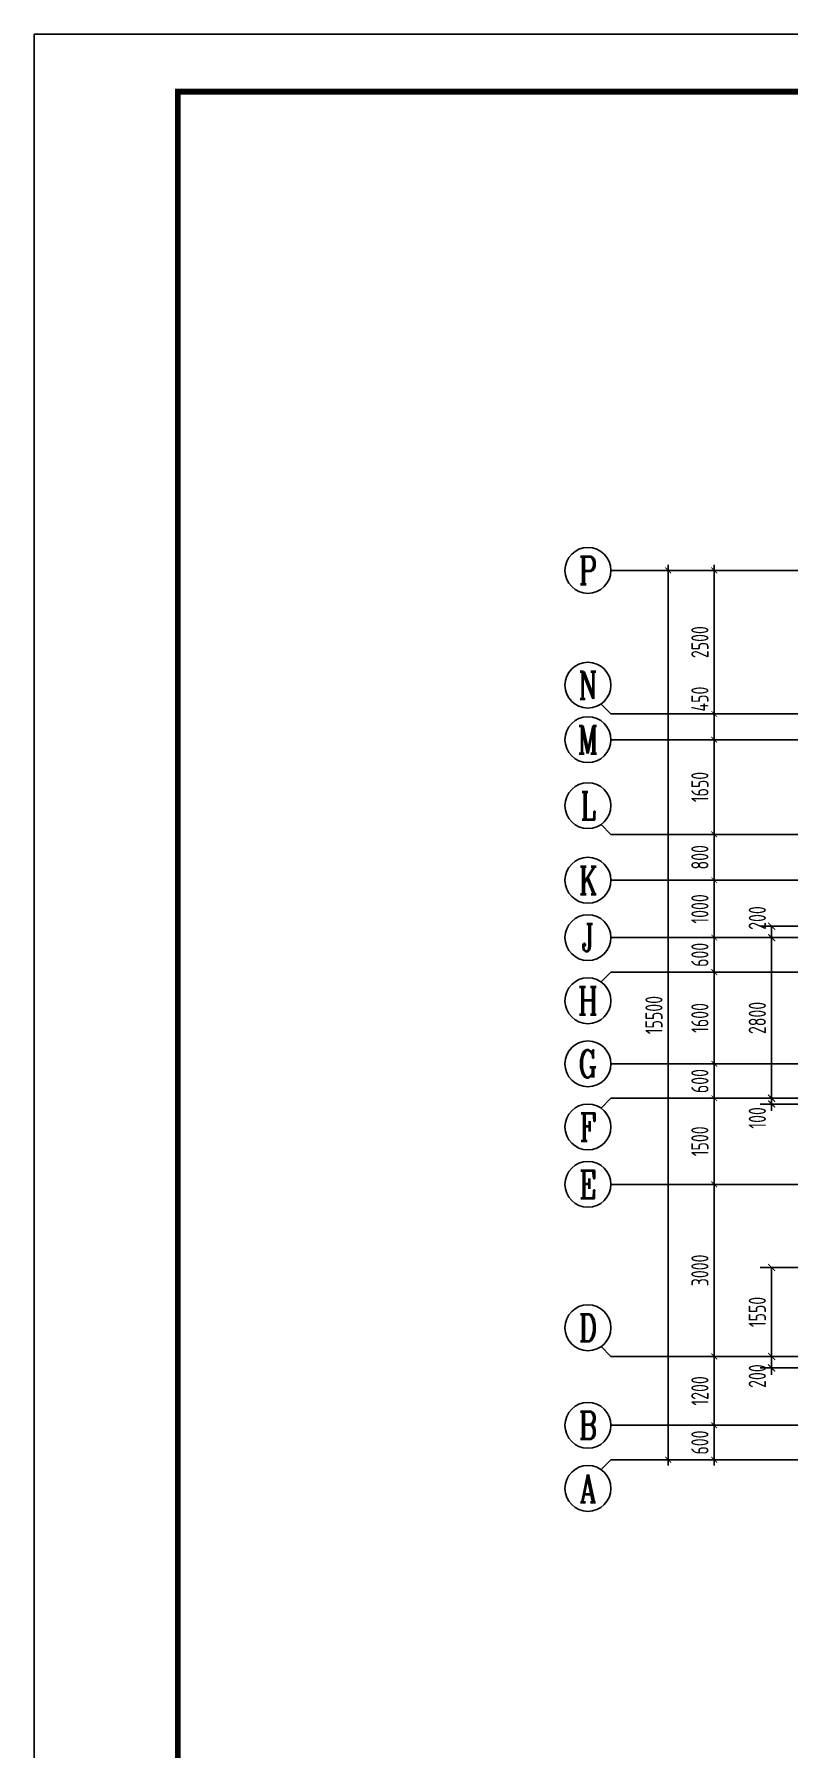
# Model space of a CAD drawing. Extents: x -1058961 to 23600, y -449123 to 2751847.
# Drawn here: x -459602 to -446463, y 17200 to 47080 of the extents above; entities that cross this region are included whole.
import ezdxf
from ezdxf.enums import TextEntityAlignment as Align

# ---------------------------------------------------------------- set-up
doc = ezdxf.new("R2010")
doc.units = 0
doc.header["$LTSCALE"] = 1000
doc.linetypes.add('DOTE', pattern=[2.42, 2, -0.2, 0.02, -0.2])
doc.layers.get('0').update_dxf_attribs({"linetype": 'CONTINUOUS'})
doc.layers.get('DEFPOINTS').update_dxf_attribs({"linetype": 'CONTINUOUS'})
for name, color, linetype in [('-TK', 7, 'CONTINUOUS'), ('A-AXIS', 1, 'CONTINUOUS'), ('A-DOTE', 10, 'DOTE'), ('AXIS_NUM', 7, 'CONTINUOUS'), ('S-Q墙标注', 3, 'CONTINUOUS'), ('S-Y一般标注', 3, 'CONTINUOUS')]:
    doc.layers.add(name, color=color, linetype=linetype)
doc.styles.add('TSSD_Axis', font='complex.shx', dxfattribs={"width": 0.7, "bigfont": 'hztxt.shx'})
doc.styles.add('TSSD_DIMENSION', font='Tssdeng.shx', dxfattribs={"width": 0.7, "bigfont": 'tssdchn.shx'})
doc.styles.add('TSSD_REIN', font='tssdeng.shx', dxfattribs={"width": 0.7, "height": 300, "bigfont": 'tssdchn.shx'})
doc.styles.add('结构文字', font='zstxt.shx', dxfattribs={"width": 0.7, "bigfont": 'zshz.shx'})
doc.dimstyles.new('STRUCK', dxfattribs={"dimtxt": 400, "dimasz": 121, "dimexe": 200, "dimexo": 150, "dimgap": 115, "dimtad": 1, "dimdec": 0, "dimdsep": 46, "dimtxsty": '结构文字', "dimblk": 'ARCHTICK', "dimcen": 400, "dimclrd": 3, "dimclre": 3, "dimclrt": 7, "dimadec": 0, "dimazin": 0, "dimtfac": 1, "dimtdec": 0, "dimtix": 1, "dimtmove": 2, "dimatfit": 3, "dimldrblk": '_DIMX', "dimfxl": 0, "dimtolj": 1, "dimtzin": 0, "dimarcsym": 0})
doc.dimstyles.new('TSSD_100_100', dxfattribs={"dimtxt": 300, "dimasz": 100, "dimexe": 100, "dimexo": 250, "dimgap": 100, "dimtad": 1, "dimdec": 0, "dimzin": 0, "dimdsep": 46, "dimtxsty": 'TSSD_DIMENSION', "dimblk": 'ARCHTICK', "dimcen": 0, "dimdle": 100, "dimclrt": 7, "dimadec": 0, "dimazin": 0, "dimtfac": 1, "dimtdec": 0, "dimtix": 1, "dimtmove": 2, "dimatfit": 3, "dimldrblk": 'ARCHTICK', "dimfxl": 0, "dimtolj": 1, "dimtzin": 0, "dimarcsym": 0})

# ---------------------------------------------------------------- blocks, each defined once
blk = doc.blocks.new('A1')
blk.add_lwpolyline([(0, 59400), (0, 0), (84100, 0), (84100, 59400)], close=True)
at = {"const_width": 100}
blk.add_lwpolyline([(2500, 58400), (2500, 1000), (83100, 1000), (83100, 58400)], close=True, dxfattribs=at)
blk = doc.blocks.new('ts_axno')
at = {"color": 0, "linetype": 'ByBlock', "lineweight": -2}
blk.add_circle((0, 0), 0.5, dxfattribs=at)
at = {"color": 0, "linetype": 'ByBlock', "lineweight": -2, "style": 'TSSD_Axis', "width": 0.7}
blk.add_attdef('A', text='', height=0.6, dxfattribs=at).set_placement((0, 0), align=Align.MIDDLE_CENTER)
blk = doc.blocks.new('_ArchTick')
at = {"color": 0, "linetype": 'ByBlock', "const_width": 0.15}
blk.add_lwpolyline([(-0.5, -0.5), (0.5, 0.5)], dxfattribs=at)
blk = doc.blocks.new('*D3148')
at = {"layer": 'DEFPOINTS', "color": 0}
for p in [(2600, 5200), (3600, 5200), (3600, 4600)]:
    blk.add_point(p, dxfattribs=at)
at = {"layer": 'S-Y一般标注', "color": 0, "lineweight": -2}
for p, q in [((3350, 5200), (2500, 5200)), ((2600, 5200), (2600, 5300)), ((2600, 4600), (2600, 5200)), ((3350, 4600), (2500, 4600)), ((2600, 4600), (2600, 4500))]:
    blk.add_line(p, q, dxfattribs=at)
at = {"layer": 'S-Y一般标注', "color": 0, "lineweight": -2, "xscale": 100, "yscale": 100, "zscale": 100}
for p, rotation in [((2600, 5200), 270), ((2600, 4600), 90)]:
    blk.add_blockref('_ArchTick', p, dxfattribs=dict(at, rotation=rotation))
at = {"layer": 'S-Y一般标注', "color": 7, "insert": (2350, 4900), "char_height": 300, "attachment_point": 5, "rotation": 90, "style": 'TSSD_DIMENSION'}
blk.add_mtext('\\A1;600', dxfattribs=at)
blk = doc.blocks.new('*D3149')
at = {"layer": 'DEFPOINTS', "color": 0}
for p in [(2600, 10900), (3600, 10900), (3600, 9400)]:
    blk.add_point(p, dxfattribs=at)
at = {"layer": 'S-Y一般标注', "color": 0, "lineweight": -2}
for p, q in [((3350, 10900), (2500, 10900)), ((2600, 9300), (2600, 11000)), ((3350, 9400), (2500, 9400))]:
    blk.add_line(p, q, dxfattribs=at)
at = {"layer": 'S-Y一般标注', "color": 0, "lineweight": -2, "xscale": 100, "yscale": 100, "zscale": 100}
for p, rotation in [((2600, 10900), 90), ((2600, 9400), 270)]:
    blk.add_blockref('_ArchTick', p, dxfattribs=dict(at, rotation=rotation))
at = {"layer": 'S-Y一般标注', "color": 7, "insert": (2350, 10150), "char_height": 300, "attachment_point": 5, "rotation": 90, "style": 'TSSD_DIMENSION'}
blk.add_mtext('\\A1;1500', dxfattribs=at)
blk = doc.blocks.new('*D3150')
at = {"layer": 'DEFPOINTS', "color": 0}
for p in [(2600, 11500), (3600, 11500), (3600, 10900)]:
    blk.add_point(p, dxfattribs=at)
at = {"layer": 'S-Y一般标注', "color": 0, "lineweight": -2}
for p, q in [((3350, 11500), (2500, 11500)), ((2600, 11500), (2600, 11600)), ((2600, 10900), (2600, 11500)), ((3350, 10900), (2500, 10900)), ((2600, 10900), (2600, 10800))]:
    blk.add_line(p, q, dxfattribs=at)
at = {"layer": 'S-Y一般标注', "color": 0, "lineweight": -2, "xscale": 100, "yscale": 100, "zscale": 100}
for p, rotation in [((2600, 11500), 270), ((2600, 10900), 90)]:
    blk.add_blockref('_ArchTick', p, dxfattribs=dict(at, rotation=rotation))
at = {"layer": 'S-Y一般标注', "color": 7, "insert": (2350, 11200), "char_height": 300, "attachment_point": 5, "rotation": 90, "style": 'TSSD_DIMENSION'}
blk.add_mtext('\\A1;600', dxfattribs=at)
blk = doc.blocks.new('*D3151')
at = {"layer": 'DEFPOINTS', "color": 0}
for p in [(2600, 13100), (3600, 13100), (3600, 11500)]:
    blk.add_point(p, dxfattribs=at)
at = {"layer": 'S-Y一般标注', "color": 0, "lineweight": -2}
for p, q in [((2600, 11400), (2600, 13200)), ((3350, 13100), (2500, 13100)), ((3350, 11500), (2500, 11500))]:
    blk.add_line(p, q, dxfattribs=at)
at = {"layer": 'S-Y一般标注', "color": 0, "lineweight": -2, "xscale": 100, "yscale": 100, "zscale": 100}
for p, rotation in [((2600, 13100), 90), ((2600, 11500), 270)]:
    blk.add_blockref('_ArchTick', p, dxfattribs=dict(at, rotation=rotation))
at = {"layer": 'S-Y一般标注', "color": 7, "insert": (2350, 12300), "char_height": 300, "attachment_point": 5, "rotation": 90, "style": 'TSSD_DIMENSION'}
blk.add_mtext('\\A1;1600', dxfattribs=at)
blk = doc.blocks.new('*D3152')
at = {"layer": 'DEFPOINTS', "color": 0}
for p in [(2600, 13700), (3600, 13700), (3600, 13100)]:
    blk.add_point(p, dxfattribs=at)
at = {"layer": 'S-Y一般标注', "color": 0, "lineweight": -2}
for p, q in [((2600, 13700), (2600, 13800)), ((3350, 13700), (2500, 13700)), ((2600, 13100), (2600, 13700)), ((3350, 13100), (2500, 13100)), ((2600, 13100), (2600, 13000))]:
    blk.add_line(p, q, dxfattribs=at)
at = {"layer": 'S-Y一般标注', "color": 0, "lineweight": -2, "xscale": 100, "yscale": 100, "zscale": 100}
for p, rotation in [((2600, 13700), 270), ((2600, 13100), 90)]:
    blk.add_blockref('_ArchTick', p, dxfattribs=dict(at, rotation=rotation))
at = {"layer": 'S-Y一般标注', "color": 7, "insert": (2350, 13400), "char_height": 300, "attachment_point": 5, "rotation": 90, "style": 'TSSD_DIMENSION'}
blk.add_mtext('\\A1;600', dxfattribs=at)
blk = doc.blocks.new('*D3153')
at = {"layer": 'DEFPOINTS', "color": 0}
for p in [(2600, 14700), (3600, 14700), (3600, 13700)]:
    blk.add_point(p, dxfattribs=at)
at = {"layer": 'S-Y一般标注', "color": 0, "lineweight": -2}
for p, q in [((3350, 14700), (2500, 14700)), ((2600, 13600), (2600, 14800)), ((3350, 13700), (2500, 13700))]:
    blk.add_line(p, q, dxfattribs=at)
at = {"layer": 'S-Y一般标注', "color": 0, "lineweight": -2, "xscale": 100, "yscale": 100, "zscale": 100}
for p, rotation in [((2600, 14700), 90), ((2600, 13700), 270)]:
    blk.add_blockref('_ArchTick', p, dxfattribs=dict(at, rotation=rotation))
at = {"layer": 'S-Y一般标注', "color": 7, "insert": (2350, 14200), "char_height": 300, "attachment_point": 5, "rotation": 90, "style": 'TSSD_DIMENSION'}
blk.add_mtext('\\A1;1000', dxfattribs=at)
blk = doc.blocks.new('*D3154')
at = {"layer": 'DEFPOINTS', "color": 0}
for p in [(1800, 20100), (3600, 20100), (3600, 4600)]:
    blk.add_point(p, dxfattribs=at)
at = {"layer": 'S-Y一般标注', "color": 0, "lineweight": -2}
for p, q in [((3350, 20100), (1700, 20100)), ((1800, 4500), (1800, 20200)), ((3350, 4600), (1700, 4600))]:
    blk.add_line(p, q, dxfattribs=at)
at = {"layer": 'S-Y一般标注', "color": 0, "lineweight": -2, "xscale": 100, "yscale": 100, "zscale": 100}
for p, rotation in [((1800, 20100), 90), ((1800, 4600), 270)]:
    blk.add_blockref('_ArchTick', p, dxfattribs=dict(at, rotation=rotation))
at = {"layer": 'S-Y一般标注', "color": 7, "insert": (1550, 12350), "char_height": 300, "attachment_point": 5, "rotation": 90, "style": 'TSSD_DIMENSION'}
blk.add_mtext('\\A1;15500', dxfattribs=at)
blk = doc.blocks.new('*D3155')
at = {"layer": 'DEFPOINTS', "color": 0}
for p in [(2600, 15500), (3600, 15500), (3600, 14700)]:
    blk.add_point(p, dxfattribs=at)
at = {"layer": 'S-Y一般标注', "color": 0, "lineweight": -2}
for p, q in [((2600, 14600), (2600, 15600)), ((3350, 15500), (2500, 15500)), ((3350, 14700), (2500, 14700))]:
    blk.add_line(p, q, dxfattribs=at)
at = {"layer": 'S-Y一般标注', "color": 0, "lineweight": -2, "xscale": 100, "yscale": 100, "zscale": 100}
for p, rotation in [((2600, 15500), 90), ((2600, 14700), 270)]:
    blk.add_blockref('_ArchTick', p, dxfattribs=dict(at, rotation=rotation))
at = {"layer": 'S-Y一般标注', "color": 7, "insert": (2350, 15100), "char_height": 300, "attachment_point": 5, "rotation": 90, "style": 'TSSD_DIMENSION'}
blk.add_mtext('\\A1;800', dxfattribs=at)
blk = doc.blocks.new('*D3156')
at = {"layer": 'DEFPOINTS', "color": 0}
for p in [(2600, 17600), (3600, 17600), (3600, 17150)]:
    blk.add_point(p, dxfattribs=at)
at = {"layer": 'S-Y一般标注', "color": 0, "lineweight": -2}
for p, q in [((2600, 17050), (2600, 17700)), ((3350, 17600), (2500, 17600)), ((3350, 17150), (2500, 17150))]:
    blk.add_line(p, q, dxfattribs=at)
at = {"layer": 'S-Y一般标注', "color": 0, "lineweight": -2, "xscale": 100, "yscale": 100, "zscale": 100}
for p, rotation in [((2600, 17600), 90), ((2600, 17150), 270)]:
    blk.add_blockref('_ArchTick', p, dxfattribs=dict(at, rotation=rotation))
at = {"layer": 'S-Y一般标注', "color": 7, "insert": (2350, 17858), "char_height": 300, "attachment_point": 5, "rotation": 90, "style": 'TSSD_DIMENSION'}
blk.add_mtext('\\A1;450', dxfattribs=at)
blk = doc.blocks.new('*D3157')
at = {"layer": 'DEFPOINTS', "color": 0}
for p in [(2600, 20100), (3600, 20100), (3600, 17600)]:
    blk.add_point(p, dxfattribs=at)
at = {"layer": 'S-Y一般标注', "color": 0, "lineweight": -2}
for p, q in [((3350, 20100), (2500, 20100)), ((2600, 17500), (2600, 20200)), ((3350, 17600), (2500, 17600))]:
    blk.add_line(p, q, dxfattribs=at)
at = {"layer": 'S-Y一般标注', "color": 0, "lineweight": -2, "xscale": 100, "yscale": 100, "zscale": 100}
for p, rotation in [((2600, 20100), 90), ((2600, 17600), 270)]:
    blk.add_blockref('_ArchTick', p, dxfattribs=dict(at, rotation=rotation))
at = {"layer": 'S-Y一般标注', "color": 7, "insert": (2350, 18850), "char_height": 300, "attachment_point": 5, "rotation": 90, "style": 'TSSD_DIMENSION'}
blk.add_mtext('\\A1;2500', dxfattribs=at)
blk = doc.blocks.new('*D3158')
at = {"layer": 'DEFPOINTS', "color": 0}
for p in [(2600, 6400), (3600, 6400), (3600, 5200)]:
    blk.add_point(p, dxfattribs=at)
at = {"layer": 'S-Y一般标注', "color": 0, "lineweight": -2}
for p, q in [((3350, 6400), (2500, 6400)), ((2600, 5100), (2600, 6500)), ((3350, 5200), (2500, 5200))]:
    blk.add_line(p, q, dxfattribs=at)
at = {"layer": 'S-Y一般标注', "color": 0, "lineweight": -2, "xscale": 100, "yscale": 100, "zscale": 100}
for p, rotation in [((2600, 6400), 90), ((2600, 5200), 270)]:
    blk.add_blockref('_ArchTick', p, dxfattribs=dict(at, rotation=rotation))
at = {"layer": 'S-Y一般标注', "color": 7, "insert": (2350, 5800), "char_height": 300, "attachment_point": 5, "rotation": 90, "style": 'TSSD_DIMENSION'}
blk.add_mtext('\\A1;1200', dxfattribs=at)
blk = doc.blocks.new('*D3159')
at = {"layer": 'DEFPOINTS', "color": 0}
for p in [(2600, 9400), (3600, 9400), (3600, 6400)]:
    blk.add_point(p, dxfattribs=at)
at = {"layer": 'S-Y一般标注', "color": 0, "lineweight": -2}
for p, q in [((3350, 9400), (2500, 9400)), ((2600, 6300), (2600, 9500)), ((3350, 6400), (2500, 6400))]:
    blk.add_line(p, q, dxfattribs=at)
at = {"layer": 'S-Y一般标注', "color": 0, "lineweight": -2, "xscale": 100, "yscale": 100, "zscale": 100}
for p, rotation in [((2600, 9400), 90), ((2600, 6400), 270)]:
    blk.add_blockref('_ArchTick', p, dxfattribs=dict(at, rotation=rotation))
at = {"layer": 'S-Y一般标注', "color": 7, "insert": (2350, 7900), "char_height": 300, "attachment_point": 5, "rotation": 90, "style": 'TSSD_DIMENSION'}
blk.add_mtext('\\A1;3000', dxfattribs=at)
blk = doc.blocks.new('*D3194')
at = {"layer": 'DEFPOINTS', "color": 0}
for p in [(2600, 17150), (3600, 17150), (3600, 15500)]:
    blk.add_point(p, dxfattribs=at)
at = {"layer": 'S-Y一般标注', "color": 0, "lineweight": -2}
for p, q in [((3350, 17150), (2500, 17150)), ((2600, 15400), (2600, 17250)), ((3350, 15500), (2500, 15500))]:
    blk.add_line(p, q, dxfattribs=at)
at = {"layer": 'S-Y一般标注', "color": 0, "lineweight": -2, "xscale": 100, "yscale": 100, "zscale": 100}
for p, rotation in [((2600, 17150), 90), ((2600, 15500), 270)]:
    blk.add_blockref('_ArchTick', p, dxfattribs=dict(at, rotation=rotation))
at = {"layer": 'S-Y一般标注', "color": 7, "insert": (2350, 16325), "char_height": 300, "attachment_point": 5, "rotation": 90, "style": 'TSSD_DIMENSION'}
blk.add_mtext('\\A1;1650', dxfattribs=at)
blk = doc.blocks.new('*D3074')
at = {"layer": 'DEFPOINTS', "color": 0}
for p in [(-446760, 28536), (-445960, 28536), (-445960, 28436)]:
    blk.add_point(p, dxfattribs=at)
at = {"layer": 'S-Q墙标注', "color": 3, "lineweight": -2}
for p, q in [((-446110, 28536), (-446960, 28536)), ((-446110, 28436), (-446960, 28436)), ((-446760, 28536), (-446760, 28657)), ((-446760, 28436), (-446760, 28536)), ((-446760, 28436), (-446760, 28315))]:
    blk.add_line(p, q, dxfattribs=at)
at = {"layer": 'S-Q墙标注', "color": 3, "lineweight": -2, "xscale": 121, "yscale": 121, "zscale": 121}
for p, rotation in [((-446760, 28536), 270), ((-446760, 28436), 90)]:
    blk.add_blockref('_ArchTick', p, dxfattribs=dict(at, rotation=rotation))
at = {"layer": 'S-Q墙标注', "color": 7, "insert": (-447010, 28194), "char_height": 300, "attachment_point": 5, "rotation": 90, "style": 'TSSD_REIN'}
blk.add_mtext('\\A1;100', dxfattribs=at)
blk = doc.blocks.new('_DIMX')
blk.add_line((-150, 0), (150, 0))
at = {"const_width": 50}
blk.add_lwpolyline([(-70, -70), (70, 70)], dxfattribs=at)
blk = doc.blocks.new('*D3075')
at = {"layer": 'DEFPOINTS', "color": 0}
for p in [(-446760, 31336), (-445960, 31336), (-445960, 28536)]:
    blk.add_point(p, dxfattribs=at)
at = {"layer": 'S-Q墙标注', "color": 3, "lineweight": -2}
for p, q in [((-446110, 31336), (-446960, 31336)), ((-446760, 28536), (-446760, 31336)), ((-446110, 28536), (-446960, 28536))]:
    blk.add_line(p, q, dxfattribs=at)
at = {"layer": 'S-Q墙标注', "color": 3, "lineweight": -2, "xscale": 121, "yscale": 121, "zscale": 121}
for p, rotation in [((-446760, 31336), 90), ((-446760, 28536), 270)]:
    blk.add_blockref('_ArchTick', p, dxfattribs=dict(at, rotation=rotation))
at = {"layer": 'S-Q墙标注', "color": 7, "insert": (-447010, 29936), "char_height": 300, "attachment_point": 5, "rotation": 90, "style": 'TSSD_REIN'}
blk.add_mtext('\\A1;2800', dxfattribs=at)
blk = doc.blocks.new('*D3076')
at = {"layer": 'DEFPOINTS', "color": 0}
for p in [(-446760, 31536), (-445960, 31536), (-445960, 31336)]:
    blk.add_point(p, dxfattribs=at)
at = {"layer": 'S-Q墙标注', "color": 3, "lineweight": -2}
for p, q in [((-446110, 31536), (-446960, 31536)), ((-446760, 31336), (-446760, 31536)), ((-446110, 31336), (-446960, 31336))]:
    blk.add_line(p, q, dxfattribs=at)
at = {"layer": 'S-Q墙标注', "color": 3, "lineweight": -2, "xscale": 121, "yscale": 121, "zscale": 121}
for p, rotation in [((-446760, 31536), 90), ((-446760, 31336), 270)]:
    blk.add_blockref('_ArchTick', p, dxfattribs=dict(at, rotation=rotation))
at = {"layer": 'S-Q墙标注', "color": 7, "insert": (-447010, 31678), "char_height": 300, "attachment_point": 5, "rotation": 90, "style": 'TSSD_REIN'}
blk.add_mtext('\\A1;200', dxfattribs=at)
blk = doc.blocks.new('*D3079')
at = {"layer": 'DEFPOINTS', "color": 0}
for p in [(-446760, 24036), (-445960, 24036), (-445960, 23836)]:
    blk.add_point(p, dxfattribs=at)
at = {"layer": 'S-Q墙标注', "color": 3, "lineweight": -2}
for p, q in [((-446110, 24036), (-446960, 24036)), ((-446760, 24036), (-446760, 24157)), ((-446760, 23836), (-446760, 24036)), ((-446110, 23836), (-446960, 23836)), ((-446760, 23836), (-446760, 23715))]:
    blk.add_line(p, q, dxfattribs=at)
at = {"layer": 'S-Q墙标注', "color": 3, "lineweight": -2, "xscale": 121, "yscale": 121, "zscale": 121}
for p, rotation in [((-446760, 24036), 270), ((-446760, 23836), 90)]:
    blk.add_blockref('_ArchTick', p, dxfattribs=dict(at, rotation=rotation))
at = {"layer": 'S-Q墙标注', "color": 7, "insert": (-447010, 23694), "char_height": 300, "attachment_point": 5, "rotation": 90, "style": 'TSSD_REIN'}
blk.add_mtext('\\A1;200', dxfattribs=at)
blk = doc.blocks.new('*D3080')
at = {"layer": 'DEFPOINTS', "color": 0}
for p in [(-446760, 25586), (-445960, 25586), (-445960, 24036)]:
    blk.add_point(p, dxfattribs=at)
at = {"layer": 'S-Q墙标注', "color": 3, "lineweight": -2}
for p, q in [((-446110, 25586), (-446960, 25586)), ((-446760, 24036), (-446760, 25586)), ((-446110, 24036), (-446960, 24036))]:
    blk.add_line(p, q, dxfattribs=at)
at = {"layer": 'S-Q墙标注', "color": 3, "lineweight": -2, "xscale": 121, "yscale": 121, "zscale": 121}
for p, rotation in [((-446760, 25586), 90), ((-446760, 24036), 270)]:
    blk.add_blockref('_ArchTick', p, dxfattribs=dict(at, rotation=rotation))
at = {"layer": 'S-Q墙标注', "color": 7, "insert": (-447010, 24811), "char_height": 300, "attachment_point": 5, "rotation": 90, "style": 'TSSD_REIN'}
blk.add_mtext('\\A1;1550', dxfattribs=at)
blk = doc.blocks.new('20210726.16350016')
at = {"layer": 'A-AXIS'}
for p, q in [((3600, 20100), (800, 20100)), ((800, 17600), (628.4, 17771.7)), ((3600, 17600), (800, 17600)), ((3600, 17150), (800, 17150)), ((800, 15500), (628.4, 15671.7)), ((3600, 15500), (800, 15500)), ((3600, 14700), (800, 14700)), ((3600, 13700), (800, 13700)), ((800, 13100.3), (628.4, 12928.7)), ((3600, 13100.3), (800, 13100.3)), ((3600, 11500), (800, 11500)), ((800, 10900), (628.4, 10728.4)), ((3600, 10900), (800, 10900)), ((3600, 9400), (800, 9400)), ((800, 6400), (628.4, 6571.7)), ((3600, 6400), (800, 6400)), ((3600, 5200), (800, 5200)), ((800, 4600), (628.4, 4428.4)), ((3600, 4600), (800, 4600))]:
    blk.add_line(p, q, dxfattribs=at)
at = {"layer": 'A-DOTE'}
for p, q in [((55600, 20100), (3600, 20100)), ((55600, 17600), (3600, 17600)), ((55600, 17150), (3600, 17150)), ((55600, 15500), (3600, 15500)), ((55600, 14700), (3600, 14700)), ((55600, 13700), (3600, 13700)), ((3600, 13100.3), (55600, 13100.3)), ((55600, 11500), (3600, 11500)), ((55600, 10900), (3600, 10900)), ((55600, 9400), (3600, 9400)), ((55600, 6400), (3600, 6400)), ((55600, 5200), (3600, 5200)), ((55600, 4600), (3600, 4600))]:
    blk.add_line(p, q, dxfattribs=at)
at = {"layer": 'A-AXIS'}
ref = blk.add_blockref('ts_axno', (400, 20100), dxfattribs=dict(at, xscale=800, yscale=800, zscale=800))
ref.add_attrib('G', 'P', dxfattribs={"layer": 'AXIS_NUM', "height": 480, "style": 'TSSD_Axis', "width": 0.7}).set_placement((400, 20100), align=Align.MIDDLE_CENTER)
ref = blk.add_blockref('ts_axno', (400, 18100), dxfattribs=dict(at, xscale=800, yscale=800, zscale=800))
ref.add_attrib('G', 'N', dxfattribs={"layer": 'AXIS_NUM', "height": 480, "style": 'TSSD_Axis', "width": 0.7}).set_placement((400, 18100), align=Align.MIDDLE_CENTER)
ref = blk.add_blockref('ts_axno', (400, 17150), dxfattribs=dict(at, xscale=800, yscale=800, zscale=800))
ref.add_attrib('G', 'M', dxfattribs={"layer": 'AXIS_NUM', "height": 480, "style": 'TSSD_Axis', "width": 0.7}).set_placement((400, 17150), align=Align.MIDDLE_CENTER)
ref = blk.add_blockref('ts_axno', (400, 16000), dxfattribs=dict(at, xscale=800, yscale=800, zscale=800))
ref.add_attrib('G', 'L', dxfattribs={"layer": 'AXIS_NUM', "height": 480, "style": 'TSSD_Axis', "width": 0.7}).set_placement((400, 16000), align=Align.MIDDLE_CENTER)
ref = blk.add_blockref('ts_axno', (400, 14700), dxfattribs=dict(at, xscale=800, yscale=800, zscale=800))
ref.add_attrib('G', 'K', dxfattribs={"layer": 'AXIS_NUM', "height": 480, "style": 'TSSD_Axis', "width": 0.7}).set_placement((400, 14700), align=Align.MIDDLE_CENTER)
ref = blk.add_blockref('ts_axno', (400, 13700), dxfattribs=dict(at, xscale=800, yscale=800, zscale=800))
ref.add_attrib('G', 'J', dxfattribs={"layer": 'AXIS_NUM', "height": 480, "style": 'TSSD_Axis', "width": 0.7}).set_placement((400, 13700), align=Align.MIDDLE_CENTER)
ref = blk.add_blockref('ts_axno', (400, 12600.3), dxfattribs=dict(at, xscale=800, yscale=800, zscale=800))
ref.add_attrib('C', 'H', dxfattribs={"layer": 'AXIS_NUM', "height": 480, "style": 'TSSD_Axis', "width": 0.7}).set_placement((400, 12600.3), align=Align.MIDDLE_CENTER)
ref = blk.add_blockref('ts_axno', (400, 11500), dxfattribs=dict(at, xscale=800, yscale=800, zscale=800))
ref.add_attrib('D', 'G', dxfattribs={"layer": 'AXIS_NUM', "height": 480, "style": 'TSSD_Axis', "width": 0.7}).set_placement((400, 11500), align=Align.MIDDLE_CENTER)
ref = blk.add_blockref('ts_axno', (400, 10400), dxfattribs=dict(at, xscale=800, yscale=800, zscale=800))
ref.add_attrib('C', 'F', dxfattribs={"layer": 'AXIS_NUM', "height": 480, "style": 'TSSD_Axis', "width": 0.7}).set_placement((400, 10400), align=Align.MIDDLE_CENTER)
ref = blk.add_blockref('ts_axno', (400, 9400), dxfattribs=dict(at, xscale=800, yscale=800, zscale=800))
ref.add_attrib('B', 'E', dxfattribs={"layer": 'AXIS_NUM', "height": 480, "style": 'TSSD_Axis', "width": 0.7}).set_placement((400, 9400), align=Align.MIDDLE_CENTER)
ref = blk.add_blockref('ts_axno', (400, 6900), dxfattribs=dict(at, xscale=800, yscale=800, zscale=800, rotation=180))
ref.add_attrib('C', 'D', dxfattribs={"layer": 'AXIS_NUM', "height": 480, "style": 'TSSD_Axis', "width": 0.7}).set_placement((400, 6900), align=Align.MIDDLE_CENTER)
ref = blk.add_blockref('ts_axno', (400, 5200), dxfattribs=dict(at, xscale=800, yscale=800, zscale=800))
ref.add_attrib('A', 'B', dxfattribs={"layer": 'AXIS_NUM', "height": 480, "style": 'TSSD_Axis', "width": 0.7}).set_placement((400, 5200), align=Align.MIDDLE_CENTER)
ref = blk.add_blockref('ts_axno', (400, 4100), dxfattribs=dict(at, xscale=800, yscale=800, zscale=800))
ref.add_attrib('F', 'A', dxfattribs={"layer": 'AXIS_NUM', "height": 480, "style": 'TSSD_Axis', "width": 0.7}).set_placement((400, 4100), align=Align.MIDDLE_CENTER)
at = {"layer": 'S-Y一般标注'}
for base, p1, p2, picture, middle in [((1800, 20100), (3600, 4600), (3600, 20100), '*D3154', (1550, 12350)), ((2600, 20100), (3600, 17600), (3600, 20100), '*D3157', (2350, 18850)), ((2600, 17150), (3600, 15500), (3600, 17150), '*D3194', (2350, 16325)), ((2600, 15500), (3600, 14700), (3600, 15500), '*D3155', (2350, 15100)), ((2600, 14700), (3600, 13700), (3600, 14700), '*D3153', (2350, 14200)), ((2600, 13700), (3600, 13100.3), (3600, 13700), '*D3152', (2350, 13400.2)), ((2600, 13100.3), (3600, 11500), (3600, 13100.3), '*D3151', (2350, 12300.2)), ((2600, 11500), (3600, 10900), (3600, 11500), '*D3150', (2350, 11200)), ((2600, 10900), (3600, 9400), (3600, 10900), '*D3149', (2350, 10150)), ((2600, 9400), (3600, 6400), (3600, 9400), '*D3159', (2350, 7900)), ((2600, 6400), (3600, 5200), (3600, 6400), '*D3158', (2350, 5800)), ((2600, 5200), (3600, 4600), (3600, 5200), '*D3148', (2350, 4900))]:
    dim = blk.add_linear_dim(base=base, p1=p1, p2=p2, angle=90, dimstyle='TSSD_100_100', dxfattribs=at)
    dim.commit()
    dim.dimension.update_dxf_attribs({"geometry": picture, "text_midpoint": middle})
dim = blk.add_linear_dim(base=(2600, 17600), p1=(3600, 17150), p2=(3600, 17600), angle=90, dimstyle='TSSD_100_100', dxfattribs=at)
dim.commit()
dim.dimension.update_dxf_attribs({"geometry": '*D3156', "text_midpoint": (2350, 17858.1), "dimtype": 160})

msp = doc.modelspace()

# ---------------------------------------------------------------- block references
at = {"layer": '-TK'}
msp.add_blockref('A1', (-459602.31, -12319.87), dxfattribs=at)
at = {"layer": 'A-DOTE'}
msp.add_blockref('20210726.16350016', (-450359.92, 17636.02), dxfattribs=at)

# ---------------------------------------------------------------- dimensions: what is measured, and where the dimension line sits
at = {"layer": 'S-Q墙标注'}
for base, p1, p2, picture, middle in [((-446759.91, 31536.07), (-445959.91, 31336.07), (-445959.91, 31536.07), '*D3076', (-447009.91, 31677.99)), ((-446759.91, 28536.07), (-445959.91, 28436.07), (-445959.91, 28536.07), '*D3074', (-447009.91, 28194.15)), ((-446759.9, 24036.07), (-445959.9, 23836.07), (-445959.9, 24036.07), '*D3079', (-447009.9, 23694.15))]:
    dim = msp.add_linear_dim(base=base, p1=p1, p2=p2, angle=90, dimstyle='STRUCK', override={"dimtxt": 300, "dimgap": 100, "dimtxsty": 'TSSD_REIN'}, dxfattribs=at)
    dim.commit()
    dim.dimension.update_dxf_attribs({"geometry": picture, "text_midpoint": middle, "dimtype": 160})
for base, p1, p2, picture, middle in [((-446759.91, 31336.07), (-445959.91, 28536.07), (-445959.91, 31336.07), '*D3075', (-447009.91, 29936.07)), ((-446759.9, 25586.03), (-445959.9, 24036.07), (-445959.9, 25586.03), '*D3080', (-447009.9, 24811.05))]:
    dim = msp.add_linear_dim(base=base, p1=p1, p2=p2, angle=90, dimstyle='STRUCK', override={"dimtxt": 300, "dimgap": 100, "dimtxsty": 'TSSD_REIN'}, dxfattribs=at)
    dim.commit()
    dim.dimension.update_dxf_attribs({"geometry": picture, "text_midpoint": middle})

doc.saveas('drawing.dxf')
